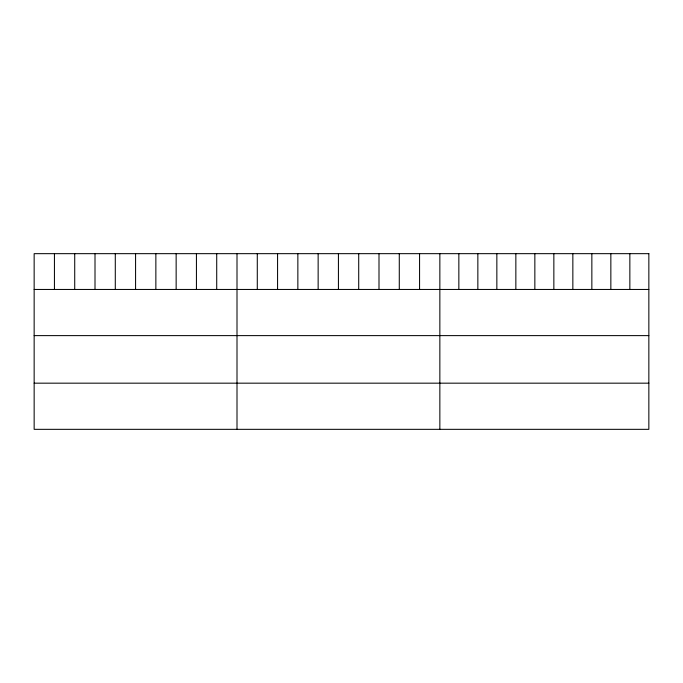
<?xml version="1.0" encoding="UTF-8"?>
<svg xmlns="http://www.w3.org/2000/svg" width="683" height="683" viewBox="0 0 683 683"><rect width="100%" height="100%" fill="white"/><g stroke="black" fill="none" stroke-linecap="round" stroke-linejoin="round"><path stroke-width="1.02" d="M34.15 289.455L648.85 289.455M34.15 335.618L648.85 335.618M34.15 383.172L648.85 383.172M629.854 253.666L629.854 289.455M610.85 253.666L610.85 289.455M591.854 253.666L591.854 289.455M572.849 253.666L572.849 289.455M553.853 253.666L553.853 289.455M534.849 253.666L534.849 289.455M515.853 253.666L515.853 289.455M496.848 253.666L496.848 289.455M477.852 253.666L477.852 289.455M458.848 253.666L458.848 289.455M439.852 253.666L439.852 429.334M419.567 253.666L419.567 289.455M399.282 253.666L399.282 289.455M378.997 253.666L378.997 289.455M358.712 253.666L358.712 289.455M338.426 253.666L338.426 289.455M318.141 253.666L318.141 289.455M297.856 253.666L297.856 289.455M277.571 253.666L277.571 289.455M257.286 253.666L257.286 289.455M237.001 253.666L237.001 429.334M216.716 253.666L216.716 289.455M196.431 253.666L196.431 289.455M176.146 253.666L176.146 289.455M155.861 253.666L155.861 289.455M135.576 253.666L135.576 289.455M115.29 253.666L115.29 289.455M95.005 253.666L95.005 289.455M74.72 253.666L74.72 289.455M54.435 253.666L54.435 289.455M648.85 253.666L34.15 253.666L34.15 429.334L648.85 429.334L648.85 253.666"/></g></svg>
